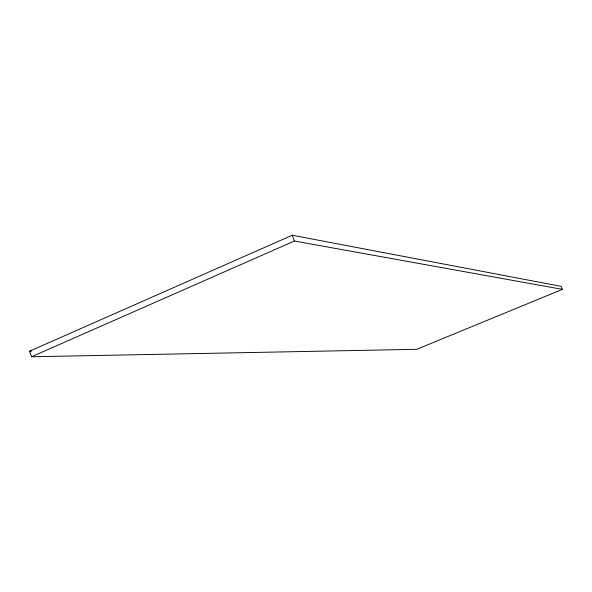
<?xml version="1.0" encoding="UTF-8"?>
<svg xmlns="http://www.w3.org/2000/svg" width="592" height="592" viewBox="0 0 592 592"><rect width="100%" height="100%" fill="white"/><g stroke="black" fill="none" stroke-linecap="round" stroke-linejoin="round"><path stroke-width="0.89" d="M29.6 351.197L292.211 235.239L561.201 286.358L562.4 289.355L416.753 349.317L31.576 356.761L29.6 351.197L31.45 351.174M31.576 356.761L294.402 241.025L562.4 289.355M292.211 235.239L294.402 241.025"/></g></svg>
